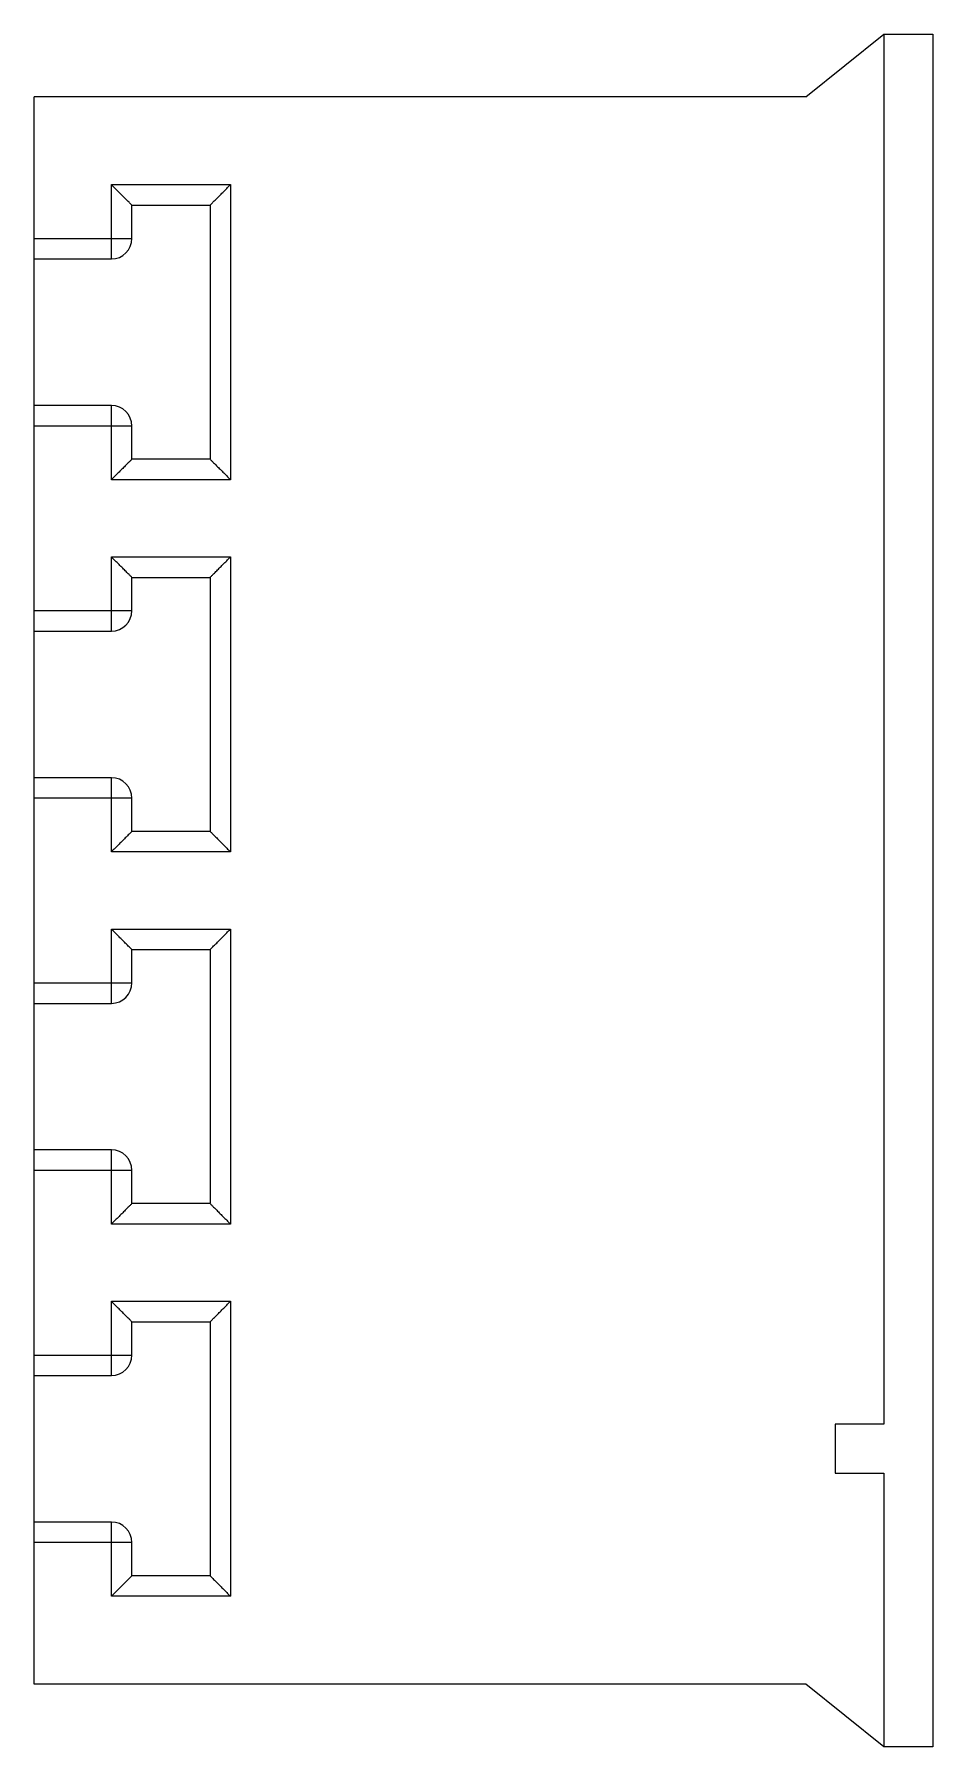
# Model space of a CAD drawing. Header units: millimetres. Extents: x 29 to 3003, y -283 to 1331.
# Drawn here: x 1646.01 to 1655.12, y 1239.83 to 1257.19 of the extents above; entities that cross this region are included whole.
import ezdxf

# ---------------------------------------------------------------- set-up
doc = ezdxf.new("R2010")
doc.units = ezdxf.units.MM
doc.layers.get('0').update_dxf_attribs({"lineweight": 9})

msp = doc.modelspace()

# ---------------------------------------------------------------- linework, layer by layer
at = {"color": 7, "linetype": 'Continuous'}
for p, q in [((1653.832, 1256.555), (1654.624, 1257.188)), ((1654.624, 1257.188), (1654.624, 1243.101)), ((1654.624, 1257.188), (1655.119, 1257.188)), ((1655.119, 1257.188), (1655.119, 1239.834)), ((1653.832, 1256.555), (1646.011, 1256.555)), ((1646.793, 1254.911), (1646.793, 1255.664)), ((1646.793, 1255.664), (1648.001, 1255.664)), ((1648.001, 1255.664), (1648.001, 1252.674)), ((1647.001, 1255.119), (1647.001, 1255.456)), ((1647.001, 1255.456), (1647.793, 1255.456)), ((1647.793, 1255.456), (1647.793, 1252.882)), ((1646.011, 1255.119), (1647.001, 1255.119)), ((1646.011, 1254.911), (1646.793, 1254.911)), ((1646.793, 1253.426), (1646.011, 1253.426)), ((1646.793, 1252.674), (1646.793, 1253.426)), ((1647.001, 1253.218), (1646.011, 1253.218)), ((1647.001, 1252.882), (1647.001, 1253.218)), ((1647.793, 1252.882), (1647.001, 1252.882)), ((1648.001, 1252.674), (1646.793, 1252.674)), ((1646.793, 1251.892), (1648.001, 1251.892)), ((1646.793, 1251.139), (1646.793, 1251.892)), ((1648.001, 1251.892), (1648.001, 1248.902)), ((1647.001, 1251.684), (1647.793, 1251.684)), ((1647.001, 1251.347), (1647.001, 1251.684)), ((1647.793, 1251.684), (1647.793, 1249.11)), ((1646.011, 1251.347), (1647.001, 1251.347)), ((1646.011, 1251.139), (1646.793, 1251.139)), ((1646.793, 1249.654), (1646.011, 1249.654)), ((1646.793, 1248.902), (1646.793, 1249.654)), ((1647.001, 1249.446), (1646.011, 1249.446)), ((1647.001, 1249.11), (1647.001, 1249.446)), ((1647.793, 1249.11), (1647.001, 1249.11)), ((1648.001, 1248.902), (1646.793, 1248.902)), ((1646.793, 1248.12), (1648.001, 1248.12)), ((1646.793, 1247.367), (1646.793, 1248.12)), ((1648.001, 1248.12), (1648.001, 1245.13)), ((1647.001, 1247.912), (1647.793, 1247.912)), ((1647.001, 1247.575), (1647.001, 1247.912)), ((1647.793, 1247.912), (1647.793, 1245.338)), ((1646.011, 1247.575), (1647.001, 1247.575)), ((1646.011, 1247.367), (1646.793, 1247.367)), ((1646.793, 1245.882), (1646.011, 1245.882)), ((1646.793, 1245.13), (1646.793, 1245.882)), ((1647.001, 1245.675), (1646.011, 1245.675)), ((1647.001, 1245.338), (1647.001, 1245.675)), ((1647.793, 1245.338), (1647.001, 1245.338)), ((1648.001, 1245.13), (1646.793, 1245.13)), ((1646.793, 1244.348), (1648.001, 1244.348)), ((1646.793, 1243.596), (1646.793, 1244.348)), ((1648.001, 1244.348), (1648.001, 1241.358)), ((1647.001, 1244.14), (1647.793, 1244.14)), ((1647.001, 1243.803), (1647.001, 1244.14)), ((1647.793, 1244.14), (1647.793, 1241.566)), ((1646.011, 1243.803), (1647.001, 1243.803)), ((1646.011, 1243.596), (1646.793, 1243.596)), ((1654.624, 1243.101), (1654.129, 1243.101)), ((1654.129, 1243.101), (1654.129, 1242.606)), ((1654.129, 1242.606), (1654.624, 1242.606)), ((1654.624, 1242.606), (1654.624, 1239.834)), ((1646.793, 1242.111), (1646.011, 1242.111)), ((1646.793, 1241.358), (1646.793, 1242.111)), ((1647.001, 1241.903), (1646.011, 1241.903)), ((1647.001, 1241.566), (1647.001, 1241.903)), ((1647.793, 1241.566), (1647.001, 1241.566)), ((1648.001, 1241.358), (1646.793, 1241.358)), ((1653.832, 1240.467), (1646.011, 1240.467)), ((1654.624, 1239.834), (1653.832, 1240.467)), ((1655.119, 1239.834), (1654.624, 1239.834))]:
    msp.add_line(p, q, dxfattribs=at)
for p, q in [((1646.011, 1254.911), (1646.011, 1256.555)), ((1646.011, 1253.426), (1646.011, 1254.911)), ((1646.011, 1251.139), (1646.011, 1253.426)), ((1646.011, 1249.654), (1646.011, 1251.139)), ((1646.011, 1247.367), (1646.011, 1249.654)), ((1646.011, 1245.882), (1646.011, 1247.367)), ((1646.011, 1243.596), (1646.011, 1245.882)), ((1646.011, 1242.111), (1646.011, 1243.596)), ((1646.011, 1240.467), (1646.011, 1242.111))]:
    msp.add_line(p, q)
for centre, start, end in [((1646.793, 1255.119), 270, 0), ((1646.793, 1253.218), 0, 90), ((1646.793, 1251.347), 270, 0), ((1646.793, 1249.446), 0, 90), ((1646.793, 1247.575), 270, 0), ((1646.793, 1245.675), 0, 90), ((1646.793, 1243.803), 270, 0), ((1646.793, 1241.903), 0, 90)]:
    msp.add_arc(centre, 0.208, start, end, dxfattribs=at)
for points, start_tangent, end_tangent in [([(1647.001, 1255.456), (1646.993, 1255.464), (1646.972, 1255.485), (1646.943, 1255.514), (1646.909, 1255.548), (1646.871, 1255.586), (1646.832, 1255.625), (1646.793, 1255.664)], (-0.63, 0.63), (-0.63, 0.63)), ([(1647.793, 1255.456), (1647.802, 1255.464), (1647.822, 1255.485), (1647.852, 1255.514), (1647.886, 1255.548), (1647.924, 1255.586), (1647.962, 1255.625), (1648.001, 1255.664)], (0.63, 0.63), (0.63, 0.63)), ([(1647.001, 1252.882), (1646.993, 1252.873), (1646.972, 1252.853), (1646.943, 1252.823), (1646.909, 1252.789), (1646.871, 1252.752), (1646.832, 1252.713), (1646.793, 1252.674)], (-0.63, -0.63), (-0.63, -0.63)), ([(1647.793, 1252.882), (1647.802, 1252.873), (1647.822, 1252.853), (1647.852, 1252.823), (1647.886, 1252.789), (1647.924, 1252.752), (1647.962, 1252.713), (1648.001, 1252.674)], (0.63, -0.63), (0.63, -0.63)), ([(1647.001, 1251.684), (1646.993, 1251.692), (1646.972, 1251.713), (1646.943, 1251.742), (1646.909, 1251.777), (1646.871, 1251.814), (1646.832, 1251.853), (1646.793, 1251.892)], (-0.63, 0.63), (-0.63, 0.63)), ([(1647.793, 1251.684), (1647.802, 1251.692), (1647.822, 1251.713), (1647.852, 1251.742), (1647.886, 1251.777), (1647.924, 1251.814), (1647.962, 1251.853), (1648.001, 1251.892)], (0.63, 0.63), (0.63, 0.63)), ([(1647.001, 1249.11), (1646.993, 1249.102), (1646.972, 1249.081), (1646.943, 1249.052), (1646.909, 1249.017), (1646.871, 1248.98), (1646.832, 1248.941), (1646.793, 1248.902)], (-0.63, -0.63), (-0.63, -0.63)), ([(1647.793, 1249.11), (1647.802, 1249.102), (1647.822, 1249.081), (1647.852, 1249.052), (1647.886, 1249.017), (1647.924, 1248.98), (1647.962, 1248.941), (1648.001, 1248.902)], (0.63, -0.63), (0.63, -0.63)), ([(1647.001, 1247.912), (1646.993, 1247.92), (1646.972, 1247.941), (1646.943, 1247.97), (1646.909, 1248.005), (1646.871, 1248.042), (1646.832, 1248.081), (1646.793, 1248.12)], (-0.63, 0.63), (-0.63, 0.63)), ([(1647.793, 1247.912), (1647.802, 1247.92), (1647.822, 1247.941), (1647.852, 1247.97), (1647.886, 1248.005), (1647.924, 1248.042), (1647.962, 1248.081), (1648.001, 1248.12)], (0.63, 0.63), (0.63, 0.63)), ([(1647.001, 1245.338), (1646.993, 1245.33), (1646.972, 1245.309), (1646.943, 1245.28), (1646.909, 1245.245), (1646.871, 1245.208), (1646.832, 1245.169), (1646.793, 1245.13)], (-0.63, -0.63), (-0.63, -0.63)), ([(1647.793, 1245.338), (1647.802, 1245.33), (1647.822, 1245.309), (1647.852, 1245.28), (1647.886, 1245.245), (1647.924, 1245.208), (1647.962, 1245.169), (1648.001, 1245.13)], (0.63, -0.63), (0.63, -0.63)), ([(1647.001, 1244.14), (1646.993, 1244.148), (1646.972, 1244.169), (1646.943, 1244.198), (1646.909, 1244.233), (1646.871, 1244.27), (1646.832, 1244.309), (1646.793, 1244.348)], (-0.63, 0.63), (-0.63, 0.63)), ([(1647.793, 1244.14), (1647.802, 1244.148), (1647.822, 1244.169), (1647.852, 1244.198), (1647.886, 1244.233), (1647.924, 1244.27), (1647.962, 1244.309), (1648.001, 1244.348)], (0.63, 0.63), (0.63, 0.63)), ([(1647.001, 1241.566), (1646.993, 1241.558), (1646.972, 1241.537), (1646.943, 1241.508), (1646.909, 1241.473), (1646.871, 1241.436), (1646.832, 1241.397), (1646.793, 1241.358)], (-0.63, -0.63), (-0.63, -0.63)), ([(1647.793, 1241.566), (1647.802, 1241.558), (1647.822, 1241.537), (1647.852, 1241.508), (1647.886, 1241.473), (1647.924, 1241.436), (1647.962, 1241.397), (1648.001, 1241.358)], (0.63, -0.63), (0.63, -0.63))]:
    msp.add_spline(points, degree=3, dxfattribs=dict(at, start_tangent=start_tangent, end_tangent=end_tangent))

doc.saveas('drawing.dxf')
